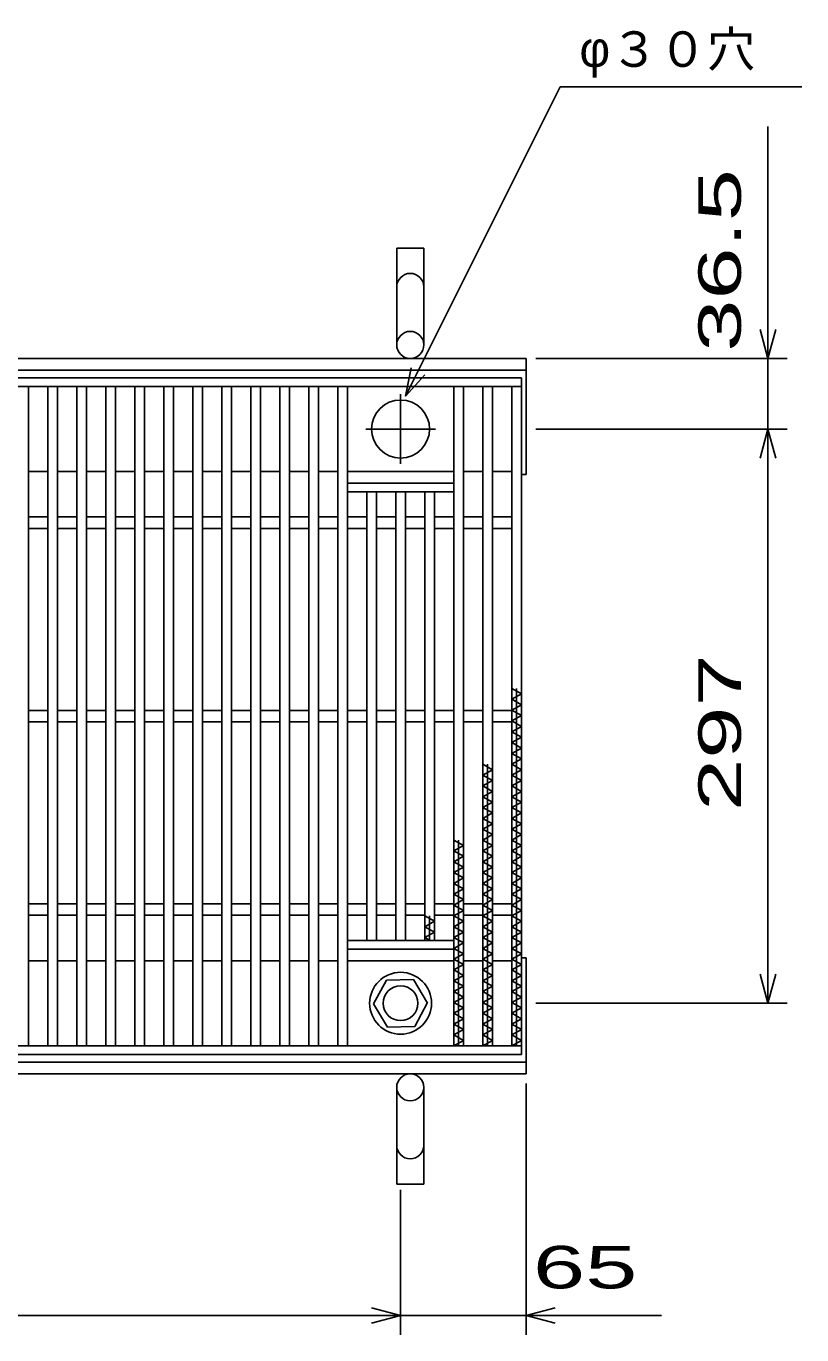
# Model space of a CAD drawing. Units: millimetres, scale not verified. Extents: x -1820 to 1736, y -1282 to 1048.
# Drawn here: x -675 to -274, y -171 to 506 of the extents above; entities that cross this region are included whole.
import ezdxf
from ezdxf.enums import TextEntityAlignment as Align

# ---------------------------------------------------------------- set-up
doc = ezdxf.new("R2010")
doc.units = ezdxf.units.MM
doc.header["$LTSCALE"] = 10
doc.linetypes.add('CHAIN', pattern=[18.5, 12, -1.5, 3.5, -1.5])
for name, color, linetype, lineweight in [('16', 3, 'Continuous', 25), ('19', 6, 'Continuous', 25), ('22', 4, 'Continuous', 25)]:
    doc.layers.add(name, color=color, linetype=linetype, lineweight=lineweight)
doc.styles.add('ベクトル', font='')
doc.styles.get('ベクトル').set_extended_font_data('ベクトル')

msp = doc.modelspace()

# ---------------------------------------------------------------- linework, layer by layer
at = {"layer": '16'}
for p, q in [((-1414, 324), (-419, 324)), ((-419, 319.5), (-1414, 319.5)), ((-679, 319.5), (-674, 319.5)), ((-674, -21.5), (-674, 319.5)), ((-664, -21.5), (-664, 319.5)), ((-664, 319.5), (-659, 319.5)), ((-659, -21.5), (-659, 319.5)), ((-649, -21.5), (-649, 319.5)), ((-649, 319.5), (-644, 319.5)), ((-644, -21.5), (-644, 319.5)), ((-634, -21.5), (-634, 319.5)), ((-634, 319.5), (-629, 319.5)), ((-629, -21.5), (-629, 319.5)), ((-619, -21.5), (-619, 319.5)), ((-619, 319.5), (-614, 319.5)), ((-614, -21.5), (-614, 319.5)), ((-604, -21.5), (-604, 319.5)), ((-604, 319.5), (-599, 319.5)), ((-599, -21.5), (-599, 319.5)), ((-589, -21.5), (-589, 319.5)), ((-589, 319.5), (-584, 319.5)), ((-584, -21.5), (-584, 319.5)), ((-574, -21.5), (-574, 319.5)), ((-574, 319.5), (-569, 319.5)), ((-569, -21.5), (-569, 319.5)), ((-559, -21.5), (-559, 319.5)), ((-559, 319.5), (-554, 319.5)), ((-554, -21.5), (-554, 319.5)), ((-544, -21.5), (-544, 319.5)), ((-544, 319.5), (-539, 319.5)), ((-539, -21.5), (-539, 319.5)), ((-529, -21.5), (-529, 319.5)), ((-529, 319.5), (-524, 319.5)), ((-524, -21.5), (-524, 319.5)), ((-514, -21.5), (-514, 319.5)), ((-514, 319.5), (-509, 319.5)), ((-509, -21.5), (-509, 319.5)), ((-454, -21.5), (-454, 319.5)), ((-454, 319.5), (-449, 319.5)), ((-449, -21.5), (-449, 319.5)), ((-439, -21.5), (-439, 319.5)), ((-439, 319.5), (-434, 319.5)), ((-434, -21.5), (-434, 319.5)), ((-424, -21.5), (-424, 319.5)), ((-424, 319.5), (-419, 319.5)), ((-419, 324), (-419, 319.5)), ((-419, -21.5), (-419, 319.5)), ((-674, 275.5), (-664, 275.5)), ((-659, 275.5), (-649, 275.5)), ((-644, 275.5), (-634, 275.5)), ((-629, 275.5), (-619, 275.5)), ((-614, 275.5), (-604, 275.5)), ((-599, 275.5), (-589, 275.5)), ((-584, 275.5), (-574, 275.5)), ((-569, 275.5), (-559, 275.5)), ((-554, 275.5), (-544, 275.5)), ((-539, 275.5), (-529, 275.5)), ((-524, 275.5), (-514, 275.5)), ((-509, 275.5), (-454, 275.5)), ((-449, 275.5), (-439, 275.5)), ((-434, 275.5), (-424, 275.5)), ((-509, 269.5), (-454, 269.5)), ((-509, 265), (-509, 269.5)), ((-509, 265), (-454, 265)), ((-499, 33), (-499, 265)), ((-499, 265), (-494, 265)), ((-494, 33), (-494, 265)), ((-484, 33), (-484, 265)), ((-484, 265), (-479, 265)), ((-479, 33), (-479, 265)), ((-469, 33), (-469, 265)), ((-469, 265), (-464, 265)), ((-464, 33), (-464, 265)), ((-454, 265), (-454, 269.5)), ((-674, 252), (-664, 252)), ((-659, 252), (-649, 252)), ((-644, 252), (-634, 252)), ((-629, 252), (-619, 252)), ((-614, 252), (-604, 252)), ((-599, 252), (-589, 252)), ((-584, 252), (-574, 252)), ((-569, 252), (-559, 252)), ((-554, 252), (-544, 252)), ((-539, 252), (-529, 252)), ((-524, 252), (-514, 252)), ((-509, 252), (-499, 252)), ((-494, 252), (-484, 252)), ((-479, 252), (-469, 252)), ((-464, 252), (-454, 252)), ((-449, 252), (-439, 252)), ((-434, 252), (-424, 252)), ((-674, 246), (-664, 246)), ((-659, 246), (-649, 246)), ((-644, 246), (-634, 246)), ((-629, 246), (-619, 246)), ((-614, 246), (-604, 246)), ((-599, 246), (-589, 246)), ((-584, 246), (-574, 246)), ((-569, 246), (-559, 246)), ((-554, 246), (-544, 246)), ((-539, 246), (-529, 246)), ((-524, 246), (-514, 246)), ((-509, 246), (-499, 246)), ((-494, 246), (-484, 246)), ((-479, 246), (-469, 246)), ((-464, 246), (-454, 246)), ((-449, 246), (-439, 246)), ((-434, 246), (-424, 246)), ((-419, 160.5), (-424, 163.3)), ((-421.5, -21.5), (-421.5, 163.3)), ((-424, 157.7), (-419, 160.5)), ((-419, 154.9), (-424, 157.7)), ((-674, 152), (-664, 152)), ((-659, 152), (-649, 152)), ((-644, 152), (-634, 152)), ((-629, 152), (-619, 152)), ((-614, 152), (-604, 152)), ((-599, 152), (-589, 152)), ((-584, 152), (-574, 152)), ((-569, 152), (-559, 152)), ((-554, 152), (-544, 152)), ((-539, 152), (-529, 152)), ((-524, 152), (-514, 152)), ((-509, 152), (-499, 152)), ((-494, 152), (-484, 152)), ((-479, 152), (-469, 152)), ((-464, 152), (-454, 152)), ((-449, 152), (-439, 152)), ((-434, 152), (-424, 152)), ((-424, 152.1), (-419, 154.9)), ((-419, 149.3), (-424, 152.1)), ((-424, 146.5), (-419, 149.3)), ((-674, 146), (-664, 146)), ((-659, 146), (-649, 146)), ((-644, 146), (-634, 146)), ((-629, 146), (-619, 146)), ((-614, 146), (-604, 146)), ((-599, 146), (-589, 146)), ((-584, 146), (-574, 146)), ((-569, 146), (-559, 146)), ((-554, 146), (-544, 146)), ((-539, 146), (-529, 146)), ((-524, 146), (-514, 146)), ((-509, 146), (-499, 146)), ((-494, 146), (-484, 146)), ((-479, 146), (-469, 146)), ((-464, 146), (-454, 146)), ((-449, 146), (-439, 146)), ((-434, 146), (-424, 146)), ((-419, 143.7), (-424, 146.5)), ((-424, 140.9), (-419, 143.7)), ((-419, 138.1), (-424, 140.9)), ((-424, 135.3), (-419, 138.1)), ((-419, 132.5), (-424, 135.3)), ((-424, 129.7), (-419, 132.5)), ((-419, 126.9), (-424, 129.7)), ((-434, 121.3), (-439, 124.1)), ((-436.5, -21.5), (-436.5, 124.1)), ((-424, 124.1), (-419, 126.9)), ((-419, 121.3), (-424, 124.1)), ((-439, 118.5), (-434, 121.3)), ((-434, 115.7), (-439, 118.5)), ((-439, 112.9), (-434, 115.7)), ((-424, 118.5), (-419, 121.3)), ((-419, 115.7), (-424, 118.5)), ((-424, 112.9), (-419, 115.7)), ((-434, 110.1), (-439, 112.9)), ((-439, 107.3), (-434, 110.1)), ((-419, 110.1), (-424, 112.9)), ((-424, 107.3), (-419, 110.1)), ((-434, 104.5), (-439, 107.3)), ((-439, 101.7), (-434, 104.5)), ((-434, 98.9), (-439, 101.7)), ((-419, 104.5), (-424, 107.3)), ((-424, 101.7), (-419, 104.5)), ((-419, 98.9), (-424, 101.7)), ((-439, 96.1), (-434, 98.9)), ((-434, 93.3), (-439, 96.1)), ((-424, 96.1), (-419, 98.9)), ((-419, 93.3), (-424, 96.1)), ((-439, 90.5), (-434, 93.3)), ((-434, 87.7), (-439, 90.5)), ((-424, 90.5), (-419, 93.3)), ((-419, 87.7), (-424, 90.5)), ((-449, 82.1), (-454, 84.9)), ((-454, 79.3), (-449, 82.1)), ((-451.5, -21.5), (-451.5, 84.9)), ((-439, 84.9), (-434, 87.7)), ((-434, 82.1), (-439, 84.9)), ((-439, 79.3), (-434, 82.1)), ((-424, 84.9), (-419, 87.7)), ((-419, 82.1), (-424, 84.9)), ((-424, 79.3), (-419, 82.1)), ((-449, 76.5), (-454, 79.3)), ((-454, 73.7), (-449, 76.5)), ((-434, 76.5), (-439, 79.3)), ((-439, 73.7), (-434, 76.5)), ((-419, 76.5), (-424, 79.3)), ((-424, 73.7), (-419, 76.5)), ((-449, 70.9), (-454, 73.7)), ((-454, 68.1), (-449, 70.9)), ((-449, 65.3), (-454, 68.1)), ((-434, 70.9), (-439, 73.7)), ((-439, 68.1), (-434, 70.9)), ((-434, 65.3), (-439, 68.1)), ((-419, 70.9), (-424, 73.7)), ((-424, 68.1), (-419, 70.9)), ((-419, 65.3), (-424, 68.1)), ((-454, 62.5), (-449, 65.3)), ((-449, 59.7), (-454, 62.5)), ((-439, 62.5), (-434, 65.3)), ((-434, 59.7), (-439, 62.5)), ((-424, 62.5), (-419, 65.3)), ((-419, 59.7), (-424, 62.5)), ((-454, 56.9), (-449, 59.7)), ((-449, 54.1), (-454, 56.9)), ((-439, 56.9), (-434, 59.7)), ((-434, 54.1), (-439, 56.9)), ((-424, 56.9), (-419, 59.7)), ((-419, 54.1), (-424, 56.9)), ((-674, 52), (-664, 52)), ((-659, 52), (-649, 52)), ((-644, 52), (-634, 52)), ((-629, 52), (-619, 52)), ((-614, 52), (-604, 52)), ((-599, 52), (-589, 52)), ((-584, 52), (-574, 52)), ((-569, 52), (-559, 52)), ((-554, 52), (-544, 52)), ((-539, 52), (-529, 52)), ((-524, 52), (-514, 52)), ((-509, 52), (-499, 52)), ((-494, 52), (-484, 52)), ((-479, 52), (-469, 52)), ((-464, 52), (-454, 52)), ((-454, 51.3), (-449, 54.1)), ((-449, 48.5), (-454, 51.3)), ((-454, 45.7), (-449, 48.5)), ((-449, 52), (-439, 52)), ((-439, 51.3), (-434, 54.1)), ((-434, 48.5), (-439, 51.3)), ((-439, 45.7), (-434, 48.5)), ((-434, 52), (-424, 52)), ((-424, 51.3), (-419, 54.1)), ((-419, 48.5), (-424, 51.3)), ((-424, 45.7), (-419, 48.5)), ((-674, 46), (-664, 46)), ((-659, 46), (-649, 46)), ((-644, 46), (-634, 46)), ((-629, 46), (-619, 46)), ((-614, 46), (-604, 46)), ((-599, 46), (-589, 46)), ((-584, 46), (-574, 46)), ((-569, 46), (-559, 46)), ((-554, 46), (-544, 46)), ((-539, 46), (-529, 46)), ((-524, 46), (-514, 46)), ((-509, 46), (-499, 46)), ((-494, 46), (-484, 46)), ((-479, 46), (-469, 46)), ((-464, 42.9), (-469, 45.7)), ((-469, 40.1), (-464, 42.9)), ((-466.5, 33), (-466.5, 45.7)), ((-464, 46), (-454, 46)), ((-449, 42.9), (-454, 45.7)), ((-454, 40.1), (-449, 42.9)), ((-449, 46), (-439, 46)), ((-434, 42.9), (-439, 45.7)), ((-439, 40.1), (-434, 42.9)), ((-434, 46), (-424, 46)), ((-419, 42.9), (-424, 45.7)), ((-424, 40.1), (-419, 42.9)), ((-464, 37.3), (-469, 40.1)), ((-469, 34.5), (-464, 37.3)), ((-466.32, 33), (-469, 34.5)), ((-449, 37.3), (-454, 40.1)), ((-454, 34.5), (-449, 37.3)), ((-449, 31.7), (-454, 34.5)), ((-434, 37.3), (-439, 40.1)), ((-439, 34.5), (-434, 37.3)), ((-434, 31.7), (-439, 34.5)), ((-419, 37.3), (-424, 40.1)), ((-424, 34.5), (-419, 37.3)), ((-419, 31.7), (-424, 34.5)), ((-509, 33), (-454, 33)), ((-509, 28.5), (-509, 33)), ((-509, 28.5), (-454, 28.5)), ((-499, 33), (-494, 33)), ((-484, 33), (-479, 33)), ((-469, 33), (-464, 33)), ((-454, 28.5), (-454, 33)), ((-454, 28.9), (-449, 31.7)), ((-449, 26.1), (-454, 28.9)), ((-439, 28.9), (-434, 31.7)), ((-434, 26.1), (-439, 28.9)), ((-424, 28.9), (-419, 31.7)), ((-419, 26.1), (-424, 28.9)), ((-674, 22.5), (-664, 22.5)), ((-659, 22.5), (-649, 22.5)), ((-644, 22.5), (-634, 22.5)), ((-629, 22.5), (-619, 22.5)), ((-614, 22.5), (-604, 22.5)), ((-599, 22.5), (-589, 22.5)), ((-584, 22.5), (-574, 22.5)), ((-569, 22.5), (-559, 22.5)), ((-554, 22.5), (-544, 22.5)), ((-539, 22.5), (-529, 22.5)), ((-524, 22.5), (-514, 22.5)), ((-509, 22.5), (-454, 22.5)), ((-454, 23.3), (-449, 26.1)), ((-449, 20.5), (-454, 23.3)), ((-454, 17.7), (-449, 20.5)), ((-449, 22.5), (-439, 22.5)), ((-439, 23.3), (-434, 26.1)), ((-434, 20.5), (-439, 23.3)), ((-439, 17.7), (-434, 20.5)), ((-434, 22.5), (-424, 22.5)), ((-424, 23.3), (-419, 26.1)), ((-419, 20.5), (-424, 23.3)), ((-424, 17.7), (-419, 20.5)), ((-449, 14.9), (-454, 17.7)), ((-454, 12.1), (-449, 14.9)), ((-434, 14.9), (-439, 17.7)), ((-439, 12.1), (-434, 14.9)), ((-419, 14.9), (-424, 17.7)), ((-424, 12.1), (-419, 14.9)), ((-488.79, 12.45), (-495.5, 0.16)), ((-474.8, 12.79), (-488.79, 12.45)), ((-467.5, 0.5), (-474.8, 12.79)), ((-449, 9.3), (-454, 12.1)), ((-454, 6.5), (-449, 9.3)), ((-434, 9.3), (-439, 12.1)), ((-439, 6.5), (-434, 9.3)), ((-419, 9.3), (-424, 12.1)), ((-424, 6.5), (-419, 9.3)), ((-495.5, 0.16), (-488.2, -11.79)), ((-474.21, -11.45), (-467.5, 0.84)), ((-449, 3.7), (-454, 6.5)), ((-454, 0.9), (-449, 3.7)), ((-449, -1.9), (-454, 0.9)), ((-434, 3.7), (-439, 6.5)), ((-439, 0.9), (-434, 3.7)), ((-434, -1.9), (-439, 0.9)), ((-419, 3.7), (-424, 6.5)), ((-424, 0.9), (-419, 3.7)), ((-419, -1.9), (-424, 0.9)), ((-454, -4.7), (-449, -1.9)), ((-449, -7.5), (-454, -4.7)), ((-439, -4.7), (-434, -1.9)), ((-434, -7.5), (-439, -4.7)), ((-424, -4.7), (-419, -1.9)), ((-419, -7.5), (-424, -4.7)), ((-488.2, -11.79), (-474.21, -11.45)), ((-454, -10.3), (-449, -7.5)), ((-449, -13.1), (-454, -10.3)), ((-454, -15.9), (-449, -13.1)), ((-439, -10.3), (-434, -7.5)), ((-434, -13.1), (-439, -10.3)), ((-439, -15.9), (-434, -13.1)), ((-424, -10.3), (-419, -7.5)), ((-419, -13.1), (-424, -10.3)), ((-424, -15.9), (-419, -13.1)), ((-449, -18.7), (-454, -15.9)), ((-454, -21.5), (-449, -18.7)), ((-434, -18.7), (-439, -15.9)), ((-439, -21.5), (-434, -18.7)), ((-419, -18.7), (-424, -15.9)), ((-424, -21.5), (-419, -18.7)), ((-1414, -21.5), (-419, -21.5)), ((-419, -26), (-1414, -26)), ((-679, -21.5), (-674, -21.5)), ((-664, -21.5), (-659, -21.5)), ((-649, -21.5), (-644, -21.5)), ((-634, -21.5), (-629, -21.5)), ((-619, -21.5), (-614, -21.5)), ((-604, -21.5), (-599, -21.5)), ((-589, -21.5), (-584, -21.5)), ((-574, -21.5), (-569, -21.5)), ((-559, -21.5), (-554, -21.5)), ((-544, -21.5), (-539, -21.5)), ((-529, -21.5), (-524, -21.5)), ((-514, -21.5), (-509, -21.5)), ((-454, -21.5), (-449, -21.5)), ((-439, -21.5), (-434, -21.5)), ((-424, -21.5), (-419, -21.5)), ((-419, -21.5), (-419, -26))]:
    msp.add_line(p, q, dxfattribs=at)
at = {"layer": '16', "linetype": 'CHAIN'}
for p, q in [((-481.5, 279.5), (-481.5, 315.5)), ((-499.5, 297.5), (-463.5, 297.5))]:
    msp.add_line(p, q, dxfattribs=at)
at = {"layer": '16'}
for radius in [16, 9]:
    msp.add_circle((-481.5, 0.5), radius, dxfattribs=at)
for start, end in [(90, 270), (270, 90)]:
    msp.add_arc((-481.5, 297.5), 15, start, end, dxfattribs=at)
at = {"layer": '19'}
for p, q in [((-483.5, 341), (-483.5, 391)), ((-483.5, 391), (-469.5, 391)), ((-469.5, 391), (-469.5, 341)), ((-1416.5, 334), (-416.5, 334)), ((-416.5, 274), (-416.5, 334)), ((-1416.5, 328), (-416.5, 328)), ((-419, 274), (-416.5, 274)), ((-419, 24), (-416.5, 24)), ((-416.5, -36), (-416.5, 24)), ((-1416.5, -30), (-416.5, -30)), ((-1416.5, -36), (-416.5, -36)), ((-483.5, -43), (-483.5, -93)), ((-469.5, -93), (-469.5, -43)), ((-483.5, -93), (-469.5, -93))]:
    msp.add_line(p, q, dxfattribs=at)
for centre in [(-476.5, 341), (-476.5, -43)]:
    msp.add_circle(centre, 7, dxfattribs=at)
for centre, start, end in [((-476.5, 371), 0, 180), ((-476.5, -73), 180, 0)]:
    msp.add_arc(centre, 7, start, end, dxfattribs=at)
at = {"layer": '22'}
for p, q in [((-479, 314.5), (-399, 474.5)), ((-399, 474.5), (-274, 474.5)), ((-291.5, 334), (-291.5, 454)), ((-291.5, 334), (-295.5, 349)), ((-291.5, 334), (-287.5, 349)), ((-411.5, 334), (-281.5, 334)), ((-291.5, 297.5), (-291.5, 334)), ((-479, 314.5), (-476, 329.1)), ((-479, 314.5), (-469, 325.5)), ((-411.5, 297.5), (-281.5, 297.5)), ((-295.5, 282.5), (-291.5, 297.5)), ((-287.5, 282.5), (-291.5, 297.5)), ((-291.5, 0.5), (-291.5, 297.5)), ((-291.5, 0.5), (-295.5, 15.5)), ((-291.5, 0.5), (-287.5, 15.5)), ((-411.5, 0.5), (-281.5, 0.5)), ((-416.5, -171), (-416.5, -41)), ((-481.5, -171), (-481.5, -96)), ((-1351.5, -161), (-481.5, -161)), ((-481.5, -161), (-496.5, -157)), ((-496.5, -165), (-481.5, -161)), ((-481.5, -161), (-416.5, -161)), ((-416.5, -161), (-401.5, -157)), ((-401.5, -165), (-416.5, -161)), ((-416.5, -161), (-346.5, -161))]:
    msp.add_line(p, q, dxfattribs=at)

# ---------------------------------------------------------------- texts
at = {"layer": '22', "color": 2, "style": 'ベクトル'}
msp.add_text('φ３０穴', height=18.33, dxfattribs=at).set_placement((-389, 494), align=Align.MIDDLE_LEFT)
at = {"layer": '22', "color": 2, "style": 'ベクトル', "width": 1.65}
for s, p in [(' 36.5 ', (-316.5, 324)), (' 297 ', (-316.5, 86.5))]:
    msp.add_text(s, height=21.99, rotation=90, dxfattribs=at).set_placement(p, align=Align.MIDDLE_LEFT)
msp.add_text(' 65 ', height=21.99, dxfattribs=at).set_placement((-426.5, -136), align=Align.MIDDLE_LEFT)

doc.saveas('drawing.dxf')
